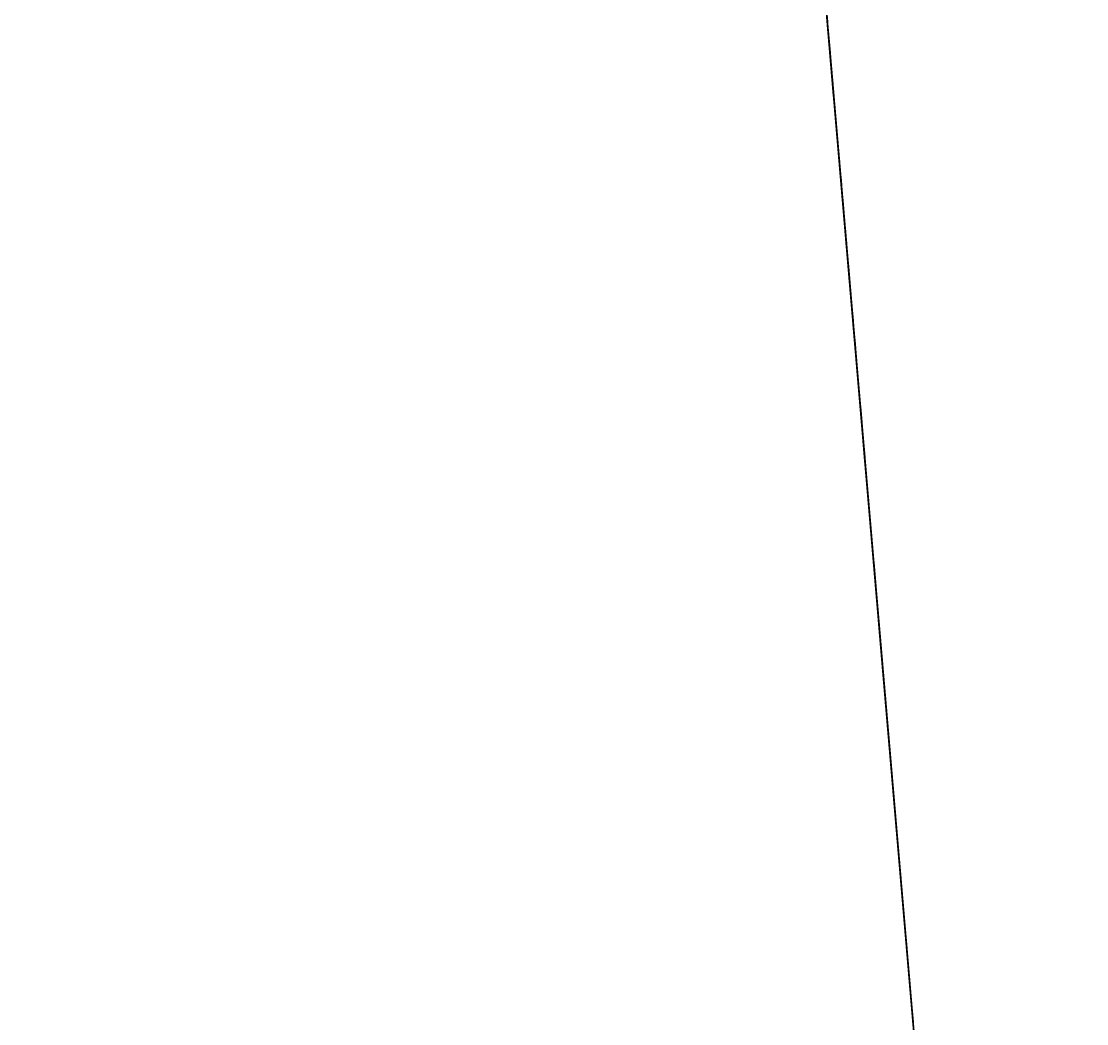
# Model space of a CAD drawing. Header units: millimetres. Extents: x 2383 to 246042, y -31587 to -6960.
# Drawn here: x 2383 to 2706.6, y -30972.2 to -30667.7 of the extents above; entities that cross this region are included whole.
import ezdxf

# ---------------------------------------------------------------- set-up
doc = ezdxf.new("R2010")
doc.units = ezdxf.units.MM
doc.header["$MEASUREMENT"] = 0
doc.linetypes.add('CENTER2', pattern=[1.125, 0.75, -0.125, 0.125, -0.125])
doc.linetypes.add('HIDDEN2', pattern=[0.1875, 0.125, -0.0625])
for name, color, linetype in [('Front View-150-DS-B4-404', 1, 'Continuous'), ('Front View-50-IW-B4-023', 3, 'Continuous'), ('Front View-50-PES-D1-243', 4, 'Continuous'), ('Front View-50-PES-D1-345', 170, 'Continuous'), ('Front View-50-PW-B4-375', 4, 'Continuous'), ('Front View-A-FLOR', 192, 'Continuous'), ('Front View-CENTER', 1, 'CENTER2'), ('Front View-CONST', 3, 'Continuous'), ('Front View-HIDDEN', 7, 'HIDDEN2'), ('Front View-RE', 5, 'Continuous')]:
    doc.layers.add(name, color=color, linetype=linetype)

# ---------------------------------------------------------------- blocks, each defined once
blk = doc.blocks.new('*U379')
at = {"layer": 'Front View-A-FLOR', "color": 0, "linetype": 'ByBlock', "lineweight": -2}
for p, q in [((2706.6, -31587.23, 21936.52), (2382.96, -27810.2, 21896.14)), ((2614.28, -30509.84, 21625), (2706.6, -31587.23, 21636.52))]:
    blk.add_line(p, q, dxfattribs=at)
blk = doc.blocks.new('*U380')
at = {"layer": 'Front View-A-FLOR', "color": 0, "linetype": 'ByBlock', "lineweight": -2}
for p, q in [((2382.96, -27810.2, 22000), (2706.6, -31587.23, 22000)), ((2706.6, -31587.23, 21936.65), (2382.96, -27810.2, 21896.27))]:
    blk.add_line(p, q, dxfattribs=at)
blk = doc.blocks.new('*U381')
at = {"layer": 'Front View-A-FLOR', "color": 0, "linetype": 'ByBlock', "lineweight": -2}
for p, q in [((2382.96, -27810.2, 22000), (2706.6, -31587.23, 22000)), ((2706.6, -31587.23, 21625), (2614.28, -30509.84, 21625))]:
    blk.add_line(p, q, dxfattribs=at)
blk = doc.blocks.new('*U383')
at = {"layer": 'Front View-50-PES-D1-243', "color": 0, "linetype": 'ByBlock', "lineweight": -2}
for p, q in [((2706.6, -31587.23, 24996.45), (2382.96, -27810.2, 24996.45)), ((2706.6, -31587.23, 25056.77), (2382.96, -27810.2, 25056.77))]:
    blk.add_line(p, q, dxfattribs=at)
blk = doc.blocks.new('*U384')
at = {"layer": 'Front View-CENTER'}
for p, q in [((2614.49, -30512.27, 23418.81), (2632.59, -30723.5, 23418.81)), ((2643.49, -30850.79, 23418.81), (2706.6, -31587.23, 23418.81))]:
    blk.add_line(p, q, dxfattribs=at)
at = {"layer": 'Front View-HIDDEN'}
for p, q in [((2643.49, -30850.79, 23388.65), (2632.59, -30723.5, 23388.65)), ((2643.49, -30850.79, 23448.98), (2632.59, -30723.5, 23448.98)), ((2632.59, -30723.5, 23418.81), (2643.49, -30850.79, 23418.81))]:
    blk.add_line(p, q, dxfattribs=at)
at = {"layer": 'Front View-RE', "color": 0, "linetype": 'ByBlock', "lineweight": -2}
for p, q in [((2632.59, -30723.5, 23388.65), (2614.49, -30512.27, 23388.65)), ((2632.59, -30723.5, 23448.98), (2614.49, -30512.27, 23448.98)), ((2706.6, -31587.23, 23388.65), (2643.49, -30850.79, 23388.65)), ((2706.6, -31587.23, 23448.98), (2643.49, -30850.79, 23448.98))]:
    blk.add_line(p, q, dxfattribs=at)
blk = doc.blocks.new('*U385')
at = {"layer": 'Front View-50-IW-B4-023', "color": 0, "linetype": 'ByBlock', "lineweight": -2}
for p, q in [((2632.59, -30723.5, 23554.41), (2614.49, -30512.27, 23554.41)), ((2632.59, -30723.5, 23614.73), (2614.49, -30512.27, 23614.73)), ((2662, -31066.8, 23554.41), (2643.49, -30850.79, 23554.41)), ((2662, -31066.8, 23614.73), (2643.49, -30850.79, 23614.73))]:
    blk.add_line(p, q, dxfattribs=at)
at = {"layer": 'Front View-CENTER'}
for p, q in [((2614.49, -30512.27, 23584.57), (2632.59, -30723.5, 23584.57)), ((2643.49, -30850.79, 23584.57), (2662, -31066.8, 23584.57))]:
    blk.add_line(p, q, dxfattribs=at)
at = {"layer": 'Front View-HIDDEN'}
for p, q in [((2643.49, -30850.79, 23554.41), (2632.59, -30723.5, 23554.41)), ((2643.49, -30850.79, 23614.73), (2632.59, -30723.5, 23614.73)), ((2632.59, -30723.5, 23584.57), (2643.49, -30850.79, 23584.57))]:
    blk.add_line(p, q, dxfattribs=at)
blk = doc.blocks.new('*U386')
at = {"layer": 'Front View-CENTER'}
for p, q in [((2615.34, -30522.23, 23253.06), (2632.59, -30723.5, 23253.06)), ((2643.49, -30850.79, 23253.06), (2662.59, -31073.63, 23253.06))]:
    blk.add_line(p, q, dxfattribs=at)
at = {"layer": 'Front View-HIDDEN'}
for p, q in [((2631.01, -30705.13, 23222.89), (2629.73, -30690.19, 23222.89)), ((2643.49, -30850.79, 23222.89), (2632.59, -30723.5, 23222.89)), ((2643.49, -30850.79, 23283.22), (2632.59, -30723.5, 23283.22)), ((2632.59, -30723.5, 23253.06), (2643.49, -30850.79, 23253.06))]:
    blk.add_line(p, q, dxfattribs=at)
at = {"layer": 'Front View-RE', "color": 0, "linetype": 'ByBlock', "lineweight": -2}
for p, q in [((2632.59, -30723.5, 23283.22), (2614.49, -30512.27, 23283.22)), ((2629.73, -30690.19, 23222.89), (2615.34, -30522.23, 23222.89)), ((2632.59, -30723.5, 23222.89), (2631.01, -30705.13, 23222.89)), ((2662.59, -31073.63, 23222.89), (2643.49, -30850.79, 23222.89)), ((2662.59, -31073.63, 23283.22), (2643.49, -30850.79, 23283.22))]:
    blk.add_line(p, q, dxfattribs=at)
blk = doc.blocks.new('*U387')
at = {"layer": 'Front View-CENTER'}
for p, q in [((2615.34, -30522.23, 23087.41), (2632.59, -30723.5, 23087.41)), ((2643.49, -30850.79, 23087.41), (2706.6, -31587.23, 23087.41))]:
    blk.add_line(p, q, dxfattribs=at)
at = {"layer": 'Front View-HIDDEN'}
for p, q in [((2631.01, -30705.14, 23117.57), (2629.73, -30690.18, 23117.57)), ((2643.49, -30850.79, 23057.25), (2632.59, -30723.5, 23057.25)), ((2643.49, -30850.79, 23117.57), (2632.59, -30723.5, 23117.57)), ((2632.59, -30723.5, 23087.41), (2643.49, -30850.79, 23087.41))]:
    blk.add_line(p, q, dxfattribs=at)
at = {"layer": 'Front View-RE', "color": 0, "linetype": 'ByBlock', "lineweight": -2}
for p, q in [((2632.59, -30723.5, 23057.25), (2614.49, -30512.27, 23057.25)), ((2629.73, -30690.18, 23117.57), (2615.34, -30522.23, 23117.57)), ((2632.59, -30723.5, 23117.57), (2631.01, -30705.14, 23117.57)), ((2706.6, -31587.23, 23057.25), (2643.49, -30850.79, 23057.25)), ((2706.6, -31587.23, 23117.57), (2643.49, -30850.79, 23117.57))]:
    blk.add_line(p, q, dxfattribs=at)
blk = doc.blocks.new('*U388')
at = {"layer": 'Front View-50-PW-B4-375', "color": 0, "linetype": 'ByBlock', "lineweight": -2}
for p, q in [((2632.59, -30723.5, 23720.16), (2614.49, -30512.27, 23720.16)), ((2632.59, -30723.5, 23780.49), (2614.49, -30512.27, 23780.49)), ((2662.59, -31073.63, 23720.16), (2643.49, -30850.79, 23720.16)), ((2662.59, -31073.63, 23780.49), (2643.49, -30850.79, 23780.49))]:
    blk.add_line(p, q, dxfattribs=at)
at = {"layer": 'Front View-CENTER'}
for p, q in [((2614.49, -30512.27, 23750.33), (2632.59, -30723.5, 23750.33)), ((2643.49, -30850.79, 23750.33), (2662.59, -31073.63, 23750.33))]:
    blk.add_line(p, q, dxfattribs=at)
at = {"layer": 'Front View-HIDDEN'}
for p, q in [((2643.49, -30850.79, 23720.16), (2632.59, -30723.5, 23720.16)), ((2643.49, -30850.79, 23780.49), (2632.59, -30723.5, 23780.49)), ((2632.59, -30723.5, 23750.33), (2643.49, -30850.79, 23750.33))]:
    blk.add_line(p, q, dxfattribs=at)
blk = doc.blocks.new('*U389')
at = {"layer": 'Front View-150-DS-B4-404', "color": 0, "linetype": 'ByBlock', "lineweight": -2}
for p, q in [((2614.49, -30512.27, 23959.19), (2632.59, -30723.5, 23959.19)), ((2614.49, -30512.27, 23790.91), (2632.59, -30723.5, 23790.91))]:
    blk.add_line(p, q, dxfattribs=at)
at = {"layer": 'Front View-CENTER'}
blk.add_line((2632.59, -30723.5, 23875.05), (2614.49, -30512.27, 23875.05), dxfattribs=at)
at = {"layer": 'Front View-HIDDEN'}
for p, q in [((2632.59, -30723.5, 23959.19), (2637.87, -30785.14, 23959.19)), ((2632.59, -30723.5, 23790.91), (2637.87, -30785.14, 23790.91)), ((2637.87, -30785.14, 23875.05), (2632.59, -30723.5, 23875.05))]:
    blk.add_line(p, q, dxfattribs=at)
at = {"layer": 'Front View-HIDDEN', "extrusion": (0.996349, 0.085374, 7.73725e-27)}
blk.add_ellipse((2637.87, -30785.14, 23875.05), major_axis=(0, 0, 84.14), ratio=0.000067, start_param=-1.570796, end_param=4.712389, dxfattribs=at)
blk = doc.blocks.new('*U424')
at = {"layer": 'Front View-50-PES-D1-345', "color": 0, "linetype": 'ByBlock', "lineweight": -2}
for p, q in [((2614.98, -30518.02, 22232.94), (2643.49, -30850.76, 22232.94)), ((2615.34, -30522.23, 24702.64), (2631.73, -30713.53, 24702.64)), ((2615.34, -30522.23, 24687.94), (2631.73, -30713.53, 24687.94)), ((2615.34, -30522.23, 24694.64), (2631.73, -30713.53, 24694.64)), ((2618.63, -30560.59, 24773.24), (2628.45, -30675.17, 24773.24)), ((2618.63, -30560.59, 24781.24), (2628.45, -30675.17, 24781.24)), ((2618.63, -30560.59, 24787.94), (2628.45, -30675.17, 24787.94)), ((2627.35, -30662.37, 23181.46), (2628.28, -30673.25, 23181.46)), ((2627.35, -30662.37, 23133.46), (2628.28, -30673.25, 23133.46)), ((2631.73, -30713.53, 22298.94), (2627.8, -30667.7, 22298.94)), ((2631.73, -30713.53, 22406.94), (2627.8, -30667.7, 22406.94)), ((2628.28, -30673.25, 23191.46), (2629.73, -30690.18, 23191.46)), ((2628.28, -30673.25, 23123.46), (2629.73, -30690.18, 23123.46)), ((2628.45, -30675.17, 24163.67), (2644.24, -30859.5, 24163.67)), ((2628.45, -30675.17, 24148.67), (2644.24, -30859.5, 24148.67)), ((2628.45, -30675.17, 24163.67), (2628.45, -30675.17, 24148.67)), ((2628.45, -30675.17, 22579.78), (2644.24, -30859.5, 22579.78)), ((2628.45, -30675.17, 22564.78), (2644.24, -30859.5, 22564.78)), ((2628.45, -30675.17, 22579.78), (2628.45, -30675.17, 22564.78)), ((2628.45, -30675.17, 22564.78), (2644.24, -30859.5, 22564.78)), ((2628.45, -30675.17, 22512.78), (2644.24, -30859.5, 22512.78)), ((2628.45, -30675.17, 22564.78), (2628.45, -30675.17, 22512.78)), ((2628.45, -30675.17, 22512.78), (2644.24, -30859.5, 22512.78)), ((2628.45, -30675.17, 22497.78), (2644.24, -30859.5, 22497.78)), ((2628.45, -30675.17, 22512.78), (2628.45, -30675.17, 22497.78)), ((2628.45, -30675.17, 24773.7), (2644.24, -30859.5, 24773.7)), ((2628.45, -30675.17, 24758.7), (2644.24, -30859.5, 24758.7)), ((2628.45, -30675.17, 24681.67), (2644.24, -30859.5, 24681.67)), ((2628.45, -30675.17, 24666.67), (2644.24, -30859.5, 24666.67)), ((2628.45, -30675.17, 24773.7), (2628.45, -30675.17, 24758.7)), ((2628.45, -30675.17, 24681.67), (2628.45, -30675.17, 24666.67)), ((2628.45, -30675.17, 24663.67), (2644.24, -30859.5, 24663.67)), ((2628.45, -30675.17, 24648.67), (2644.24, -30859.5, 24648.67)), ((2628.45, -30675.17, 24181.67), (2644.24, -30859.5, 24181.67)), ((2628.45, -30675.17, 24166.67), (2644.24, -30859.5, 24166.67)), ((2628.45, -30675.17, 24663.67), (2628.45, -30675.17, 24648.67)), ((2628.45, -30675.17, 24181.67), (2628.45, -30675.17, 24166.67)), ((2628.45, -30675.17, 24827.7), (2644.24, -30859.5, 24827.7)), ((2628.45, -30675.17, 24773.7), (2644.24, -30859.5, 24773.7)), ((2628.45, -30675.17, 24827.7), (2628.45, -30675.17, 24773.7)), ((2628.64, -30677.43, 22132.94), (2643.49, -30850.76, 22132.94)), ((2629.73, -30690.19, 23223.46), (2631.01, -30705.13, 23223.46)), ((2629.73, -30690.19, 23091.46), (2631.01, -30705.13, 23091.46)), ((2631.73, -30713.53, 24121.81), (2640.95, -30821.14, 24121.81)), ((2631.73, -30713.53, 24148.67), (2631.73, -30713.53, 24121.81)), ((2631.73, -30713.53, 22632.46), (2640.95, -30821.14, 22632.46)), ((2631.73, -30713.53, 22832.46), (2640.95, -30821.14, 22832.46)), ((2631.73, -30713.53, 22606.64), (2640.95, -30821.14, 22606.64)), ((2631.73, -30713.53, 22832.46), (2631.73, -30713.53, 22733.31)), ((2631.73, -30713.53, 22731.6), (2631.73, -30713.53, 22632.46)), ((2631.73, -30713.53, 22606.64), (2631.73, -30713.53, 22579.78)), ((2631.73, -30713.53, 22406.94), (2640.95, -30821.14, 22406.94)), ((2631.73, -30713.53, 22452.94), (2640.95, -30821.14, 22452.94)), ((2631.73, -30713.53, 22452.94), (2631.73, -30713.53, 22406.94)), ((2631.73, -30713.53, 22470.92), (2640.95, -30821.14, 22470.92)), ((2631.73, -30713.53, 22497.78), (2631.73, -30713.53, 22470.92)), ((2631.73, -30713.53, 24731.83), (2640.95, -30821.14, 24731.83)), ((2631.73, -30713.53, 24708.53), (2640.95, -30821.14, 24708.53)), ((2631.73, -30713.53, 24758.7), (2631.73, -30713.53, 24731.83)), ((2631.73, -30713.53, 24708.53), (2631.73, -30713.53, 24681.67)), ((2631.73, -30713.53, 24621.81), (2640.95, -30821.14, 24621.81)), ((2631.73, -30713.53, 24208.53), (2640.95, -30821.14, 24208.53)), ((2631.73, -30713.53, 24648.67), (2631.73, -30713.53, 24621.81)), ((2631.73, -30713.53, 24208.53), (2631.73, -30713.53, 24181.67)), ((2632.59, -30723.5, 24107.46), (2640.1, -30811.18, 24107.46)), ((2632.59, -30723.5, 24121.81), (2632.59, -30723.5, 24107.46)), ((2632.59, -30723.5, 22632.46), (2632.59, -30723.5, 22606.64)), ((2640.1, -30811.18, 24107.46), (2632.59, -30723.5, 24107.46)), ((2632.59, -30723.5, 22832.46), (2632.59, -30723.5, 24107.46)), ((2632.59, -30723.5, 22470.92), (2632.59, -30723.5, 22452.94)), ((2632.59, -30723.5, 24731.83), (2632.59, -30723.5, 24708.53)), ((2632.59, -30723.5, 24621.81), (2632.59, -30723.5, 24208.53)), ((2634.96, -30751.15, 22232.94), (2634.96, -30751.15, 22406.94)), ((2634.96, -30751.15, 24163.67), (2634.96, -30751.15, 24166.67)), ((2634.96, -30751.15, 24663.67), (2634.96, -30751.15, 24666.67)), ((2635.53, -30757.83, 22232.94), (2635.53, -30757.83, 22406.94)), ((2635.53, -30757.83, 24163.67), (2635.53, -30757.83, 24166.67)), ((2635.53, -30757.83, 24663.67), (2635.53, -30757.83, 24666.67)), ((2635.53, -30757.83, 22232.94), (2635.53, -30757.83, 22406.94)), ((2635.53, -30757.83, 24163.67), (2635.53, -30757.83, 24166.67)), ((2635.53, -30757.83, 24663.67), (2635.53, -30757.83, 24666.67)), ((2636.21, -30765.8, 22232.94), (2636.21, -30765.8, 22406.94)), ((2636.21, -30765.8, 24163.67), (2636.21, -30765.8, 24166.67)), ((2636.21, -30765.8, 24663.67), (2636.21, -30765.8, 24666.67)), ((2636.34, -30767.33, 22698.46), (2639.24, -30801.2, 22698.46)), ((2639.24, -30801.2, 22766.46), (2636.34, -30767.33, 22766.46)), ((2636.34, -30767.33, 22786.46), (2636.34, -30767.33, 22786.46)), ((2636.34, -30767.33, 22678.46), (2636.34, -30767.33, 22678.46)), ((2641.89, -30832.09, 22698.46), (2639.24, -30801.2, 22698.46)), ((2641.89, -30832.09, 22766.46), (2639.24, -30801.2, 22766.46)), ((2640.1, -30811.18, 24121.81), (2640.1, -30811.18, 24107.46)), ((2640.1, -30811.18, 22632.46), (2640.1, -30811.18, 22606.64)), ((2640.1, -30811.18, 22832.46), (2640.1, -30811.18, 24107.46)), ((2640.1, -30811.18, 22470.92), (2640.1, -30811.18, 22452.94)), ((2640.1, -30811.18, 24731.83), (2640.1, -30811.18, 24708.53)), ((2640.1, -30811.18, 24621.81), (2640.1, -30811.18, 24208.53)), ((2640.95, -30821.14, 24148.67), (2640.95, -30821.14, 24121.81)), ((2640.95, -30821.14, 22832.46), (2640.95, -30821.14, 22766.46)), ((2640.95, -30821.14, 22698.46), (2640.95, -30821.14, 22632.46)), ((2640.95, -30821.14, 22606.64), (2640.95, -30821.14, 22579.78)), ((2640.95, -30821.14, 22452.94), (2640.95, -30821.14, 22452.94)), ((2640.95, -30821.14, 22452.94), (2640.95, -30821.14, 22406.94)), ((2640.95, -30821.14, 22497.78), (2640.95, -30821.14, 22470.92)), ((2640.95, -30821.14, 24758.7), (2640.95, -30821.14, 24731.83)), ((2640.95, -30821.14, 24708.53), (2640.95, -30821.14, 24681.67)), ((2640.95, -30821.14, 24648.67), (2640.95, -30821.14, 24621.81)), ((2640.95, -30821.14, 24208.53), (2640.95, -30821.14, 24181.67)), ((2640.95, -30821.14, 24702.64), (2643.49, -30850.79, 24702.64)), ((2640.95, -30821.14, 24687.94), (2643.49, -30850.79, 24687.94)), ((2640.95, -30821.14, 24694.64), (2643.49, -30850.79, 24694.64)), ((2641.89, -30832.09, 22756.46), (2642.72, -30841.71, 22756.46)), ((2641.89, -30832.09, 22708.46), (2642.72, -30841.71, 22708.46)), ((2642.24, -30836.14, 22232.94), (2642.24, -30836.14, 22497.78)), ((2642.24, -30836.14, 22579.78), (2642.24, -30836.14, 22708.46)), ((2642.24, -30836.14, 22756.46), (2642.24, -30836.14, 24148.67)), ((2642.24, -30836.14, 24163.67), (2642.24, -30836.14, 24166.67)), ((2642.24, -30836.14, 24181.67), (2642.24, -30836.14, 24648.67)), ((2642.24, -30836.14, 24663.67), (2642.24, -30836.14, 24666.67)), ((2642.24, -30836.14, 24681.67), (2642.24, -30836.14, 24687.94)), ((2642.72, -30841.71, 22766.46), (2652.96, -30961.27, 22766.46)), ((2642.72, -30841.71, 22698.46), (2652.96, -30961.27, 22698.46)), ((2642.92, -30844.11, 24687.94), (2643.49, -30850.79, 24687.94)), ((2642.92, -30844.11, 22232.94), (2642.92, -30844.11, 22497.78)), ((2642.92, -30844.11, 22579.78), (2642.92, -30844.11, 22698.46)), ((2642.92, -30844.11, 22766.46), (2642.92, -30844.11, 24148.67)), ((2642.92, -30844.11, 24163.67), (2642.92, -30844.11, 24166.67)), ((2642.92, -30844.11, 24181.67), (2642.92, -30844.11, 24648.67)), ((2642.92, -30844.11, 24663.67), (2642.92, -30844.11, 24666.67)), ((2642.92, -30844.11, 24681.67), (2642.92, -30844.11, 24687.94)), ((2643.49, -30850.76, 22232.94), (2643.49, -30850.76, 22132.94)), ((2643.49, -30850.76, 22132.94), (2643.49, -30850.79, 22132.94)), ((2643.49, -30850.76, 22232.94), (2643.49, -30850.79, 22232.94)), ((2643.49, -30850.76, 22232.94), (2643.49, -30850.76, 22132.94)), ((2643.49, -30850.79, 22232.94), (2643.49, -30850.79, 22132.94)), ((2643.49, -30850.79, 22132.94), (2643.49, -30850.79, 22232.94)), ((2643.49, -30850.79, 24702.64), (2643.49, -30850.79, 24758.7)), ((2643.49, -30850.79, 24694.64), (2643.49, -30850.79, 24694.64)), ((2643.49, -30850.79, 24687.94), (2643.49, -30850.79, 24694.64)), ((2643.49, -30850.79, 24687.94), (2643.49, -30850.79, 24687.94)), ((2643.49, -30850.79, 24758.7), (2643.49, -30850.79, 24687.94)), ((2643.49, -30850.79, 22232.94), (2643.49, -30850.79, 22232.94)), ((2643.49, -30850.79, 22232.94), (2643.49, -30850.79, 22497.78)), ((2643.49, -30850.79, 22579.78), (2643.49, -30850.79, 22698.46)), ((2643.49, -30850.79, 22766.46), (2643.49, -30850.79, 24148.67)), ((2643.49, -30850.79, 24163.67), (2643.49, -30850.79, 24166.67)), ((2643.49, -30850.79, 24181.67), (2643.49, -30850.79, 24648.67)), ((2643.49, -30850.79, 24663.67), (2643.49, -30850.79, 24666.67)), ((2643.49, -30850.79, 24681.67), (2643.49, -30850.79, 24687.94)), ((2643.49, -30850.79, 24687.94), (2643.49, -30850.79, 24687.94)), ((2643.49, -30850.79, 22232.94), (2643.49, -30850.79, 22497.78)), ((2643.49, -30850.79, 22579.78), (2643.49, -30850.79, 22698.46)), ((2643.49, -30850.79, 22766.46), (2643.49, -30850.79, 24148.67)), ((2643.49, -30850.79, 24163.67), (2643.49, -30850.79, 24166.67)), ((2643.49, -30850.79, 24181.67), (2643.49, -30850.79, 24648.67)), ((2643.49, -30850.79, 24663.67), (2643.49, -30850.79, 24666.67)), ((2643.49, -30850.79, 24681.67), (2643.49, -30850.79, 24687.94)), ((2644.24, -30859.5, 24163.67), (2644.24, -30859.5, 24148.67)), ((2644.24, -30859.5, 22579.78), (2644.24, -30859.5, 22564.78)), ((2644.24, -30859.5, 22564.78), (2644.24, -30859.5, 22512.78)), ((2644.24, -30859.5, 22512.78), (2644.24, -30859.5, 22497.78)), ((2644.24, -30859.5, 24773.7), (2644.24, -30859.5, 24758.7)), ((2644.24, -30859.5, 24681.67), (2644.24, -30859.5, 24666.67)), ((2644.24, -30859.5, 24663.67), (2644.24, -30859.5, 24648.67)), ((2644.24, -30859.5, 24181.67), (2644.24, -30859.5, 24166.67)), ((2644.24, -30859.5, 24827.7), (2644.24, -30859.5, 24773.7)), ((2652.96, -30961.27, 22756.46), (2653.89, -30972.15, 22756.46)), ((2652.96, -30961.27, 22708.46), (2653.89, -30972.15, 22708.46))]:
    blk.add_line(p, q, dxfattribs=at)
at = {"layer": 'Front View-50-PES-D1-345', "color": 0, "linetype": 'ByBlock', "lineweight": -2, "extrusion": (-0.996349, -0.085374, -2.45385e-32)}
blk.add_arc((30880.07, 22732.46), 54, 39.0228, 320.9772, dxfattribs=at)
at = {"layer": 'Front View-50-PES-D1-345', "color": 0, "linetype": 'ByBlock', "lineweight": -2, "extrusion": (0.996349, 0.085374, 2.7577e-50)}
blk.add_arc((-30880.07, 22732.46), 34, 270, 90, dxfattribs=at)
at = {"layer": 'Front View-50-PES-D1-345', "color": 0, "linetype": 'ByBlock', "lineweight": -2, "extrusion": (-0.996349, -0.085374, -7.52652e-27)}
for centre in [(2628.28, -30673.25, 23157.46), (2642.72, -30841.71, 22732.46)]:
    blk.add_ellipse(centre, major_axis=(0, 0, 34), ratio=0.000067, start_param=0, end_param=3.141593, dxfattribs=at)
at = {"layer": 'Front View-50-PES-D1-345', "color": 0, "linetype": 'ByBlock', "lineweight": -2, "extrusion": (-0.996349, -0.085374, 5.25993e-27)}
for centre, start_param, end_param in [((2629.73, -30690.19, 23157.46), 0, 3.141593), ((2631.01, -30705.13, 23157.46), -1.570796, 4.712389)]:
    blk.add_ellipse(centre, major_axis=(0, 0, 66), ratio=0.000067, start_param=start_param, end_param=end_param, dxfattribs=at)
at = {"layer": 'Front View-50-PES-D1-345', "color": 0, "linetype": 'ByBlock', "lineweight": -2, "extrusion": (0.996349, 0.085374, 2.77095e-26)}
blk.add_ellipse((2631.73, -30713.53, 22352.94), major_axis=(0, 0, 54), ratio=0.000067, start_param=-1.570796, end_param=4.712389, dxfattribs=at)
at = {"layer": 'Front View-50-PES-D1-345', "color": 0, "linetype": 'ByBlock', "lineweight": -2, "extrusion": (-0.996349, -0.085374, -1.80411e-16)}
blk.add_ellipse((2636.34, -30767.34, 22732.46), major_axis=(3.26, -38.05, -38.19), ratio=0.999933, start_param=1.466508, end_param=2.356228, dxfattribs=at)
at = {"layer": 'Front View-50-PES-D1-345', "color": 0, "linetype": 'ByBlock', "lineweight": -2, "extrusion": (-0.996349, -0.085374, 1.11022e-16)}
blk.add_ellipse((2636.34, -30767.34, 22732.46), major_axis=(-3.26, 38.05, -38.19), ratio=0.999933, start_param=0.785364, end_param=1.675084, dxfattribs=at)
at = {"layer": 'Front View-50-PES-D1-345', "color": 0, "linetype": 'ByBlock', "lineweight": -2, "extrusion": (0.996349, 0.085374, -2.71901e-27)}
blk.add_ellipse((2639.24, -30801.2, 22732.46), major_axis=(0, 0, 34), ratio=0.000067, start_param=3.141593, end_param=6.283185, dxfattribs=at)
at = {"layer": 'Front View-50-PES-D1-345', "color": 0, "linetype": 'ByBlock', "lineweight": -2, "extrusion": (0.996349, 0.085374, -6.01554e-26)}
blk.add_ellipse((2641.89, -30832.09, 22732.46), major_axis=(0, 0, 34), ratio=0.000067, start_param=-1.570796, end_param=0.787128, dxfattribs=at)
at = {"layer": 'Front View-50-PES-D1-345', "color": 0, "linetype": 'ByBlock', "lineweight": -2, "extrusion": (0.996349, 0.085374, -2.04413e-25)}
blk.add_ellipse((2641.89, -30832.09, 22732.46), major_axis=(0, 0, 34), ratio=0.000067, start_param=2.354464, end_param=4.712389, dxfattribs=at)
at = {"layer": 'Front View-50-PES-D1-345', "color": 0, "linetype": 'ByBlock', "lineweight": -2, "extrusion": (0.996349, 0.085374, 5.75395e-27)}
blk.add_ellipse((2641.89, -30832.09, 22732.46), major_axis=(0, 0, 24), ratio=0.000067, start_param=3.141593, end_param=6.283185, dxfattribs=at)
at = {"layer": 'Front View-50-PES-D1-345', "color": 0, "linetype": 'ByBlock', "lineweight": -2, "extrusion": (-0.996349, -0.085374, 1.72127e-26)}
blk.add_ellipse((2643.49, -30850.79, 24702.64), major_axis=(0, 0, 8), ratio=0.000067, start_param=3.141593, end_param=4.712389, dxfattribs=at)
at = {"layer": 'Front View-50-PES-D1-345', "color": 0, "linetype": 'ByBlock', "lineweight": -2, "extrusion": (-0.996349, -0.085374, 2.65815e-26)}
blk.add_ellipse((2652.96, -30961.27, 22732.46), major_axis=(0, 0, 34), ratio=0.000067, start_param=-0.787128, end_param=3.928721, dxfattribs=at)
at = {"layer": 'Front View-50-PES-D1-345', "color": 0, "linetype": 'ByBlock', "lineweight": -2, "extrusion": (-0.996349, -0.085374, -6.00836e-27)}
blk.add_ellipse((2652.96, -30961.27, 22732.46), major_axis=(0, 0, 24), ratio=0.000067, start_param=0, end_param=3.141593, dxfattribs=at)
at = {"layer": 'Front View-50-PES-D1-345', "color": 0, "linetype": 'ByBlock', "lineweight": -2, "extrusion": (-0.996349, -0.085374, -7.52632e-27)}
blk.add_ellipse((2653.89, -30972.15, 22732.46), major_axis=(0, 0, 34), ratio=0.000067, start_param=0, end_param=3.141593, dxfattribs=at)
blk = doc.blocks.new('*U426')
at = {"layer": 'Front View-CONST', "color": 0, "linetype": 'ByBlock', "lineweight": -2}
for p, q in [((2628.63, -30677.29, 22207.94), (2614.97, -30517.87, 22207.94)), ((2628.63, -30677.29, 22132.94), (2628.63, -30677.29, 22191.94)), ((2628.63, -30677.29, 22132.94), (2628.63, -30677.29, 22132.94)), ((2628.63, -30677.29, 22207.94), (2628.63, -30677.29, 22132.94)), ((2628.63, -30677.3, 22207.94), (2628.63, -30677.29, 22207.94)), ((2628.63, -30677.3, 22132.94), (2628.63, -30677.29, 22132.94)), ((2628.63, -30677.3, 22191.94), (2628.63, -30677.29, 22191.94)), ((2628.63, -30677.29, 22201.94), (2628.63, -30677.3, 22201.94)), ((2628.63, -30677.3, 22132.94), (2628.63, -30677.3, 22207.94)), ((2628.63, -30677.3, 22132.94), (2628.63, -30677.3, 22132.94)), ((2628.63, -30677.3, 22191.94), (2628.63, -30677.3, 22132.94))]:
    blk.add_line(p, q, dxfattribs=at)
at = {"layer": 'Front View-CONST', "color": 0, "linetype": 'ByBlock', "lineweight": -2, "extrusion": (0.996349, 0.085374, -5.47149e-29)}
blk.add_ellipse((2628.63, -30677.29, 22191.94), major_axis=(0, 0, 10), ratio=0.000067, start_param=-1.570796, end_param=0, dxfattribs=at)
at = {"layer": 'Front View-CONST', "color": 0, "linetype": 'ByBlock', "lineweight": -2, "extrusion": (0.996349, 0.085374, 4.70753e-28)}
blk.add_ellipse((2628.63, -30677.3, 22191.94), major_axis=(0, 0, 10), ratio=0.000067, start_param=0, end_param=1.570796, dxfattribs=at)
blk = doc.blocks.new('*U429')
at = {"layer": 'Front View-CONST', "color": 0, "linetype": 'ByBlock', "lineweight": -2}
for p, q in [((2628.64, -30677.42, 22207.94), (2628.63, -30677.3, 22207.94)), ((2628.64, -30677.42, 22132.94), (2628.64, -30677.42, 22132.94)), ((2628.64, -30677.42, 22207.94), (2628.64, -30677.42, 22132.94)), ((2628.64, -30677.43, 22207.94), (2628.64, -30677.42, 22207.94)), ((2628.64, -30677.42, 22132.94), (2628.64, -30677.43, 22132.94)), ((2628.64, -30677.42, 22132.94), (2628.64, -30677.42, 22132.94)), ((2628.64, -30677.42, 22191.94), (2628.64, -30677.42, 22132.94)), ((2628.64, -30677.42, 22191.94), (2628.64, -30677.42, 22191.94)), ((2628.64, -30677.42, 22201.94), (2628.64, -30677.42, 22201.94)), ((2628.64, -30677.42, 22132.94), (2628.64, -30677.42, 22191.94)), ((2628.64, -30677.43, 22132.94), (2628.64, -30677.43, 22207.94))]:
    blk.add_line(p, q, dxfattribs=at)
at = {"layer": 'Front View-CONST', "color": 0, "linetype": 'ByBlock', "lineweight": -2, "extrusion": (0.996349, 0.085374, 1.31568e-26)}
blk.add_ellipse((2628.64, -30677.42, 22191.94), major_axis=(0, 0, 10), ratio=0.000067, start_param=0, end_param=1.570796, dxfattribs=at)
at = {"layer": 'Front View-CONST', "color": 0, "linetype": 'ByBlock', "lineweight": -2, "extrusion": (0.996349, 0.085374, 1.14018e-26)}
blk.add_ellipse((2628.64, -30677.42, 22191.94), major_axis=(0, 0, 10), ratio=0.000067, start_param=-1.570796, end_param=0, dxfattribs=at)
blk = doc.blocks.new('*U486')
at = {"layer": 'Front View-CONST', "color": 0, "linetype": 'ByBlock', "lineweight": -2}
for p, q in [((2620.94, -30587.61, 22087.94), (2628.63, -30677.28, 22087.94)), ((2620.94, -30587.61, 22087.94), (2620.94, -30587.61, 22097.94)), ((2620.94, -30587.61, 22097.94), (2628.63, -30677.28, 22097.94)), ((2620.94, -30587.62, 22097.94), (2620.94, -30587.62, 22177.94)), ((2620.94, -30587.62, 22177.94), (2628.63, -30677.29, 22177.94)), ((2628.63, -30677.28, 22087.94), (2628.63, -30677.29, 22087.94)), ((2628.63, -30677.28, 22097.94), (2628.63, -30677.28, 22087.94)), ((2628.63, -30677.29, 22097.94), (2628.63, -30677.28, 22097.94)), ((2628.63, -30677.29, 22087.94), (2628.63, -30677.29, 22177.94)), ((2628.63, -30677.29, 22177.94), (2628.63, -30677.29, 22097.94)), ((2628.63, -30677.29, 22177.94), (2628.63, -30677.29, 22177.94))]:
    blk.add_line(p, q, dxfattribs=at)
blk = doc.blocks.new('*U487')
at = {"layer": 'Front View-CONST', "color": 0, "linetype": 'ByBlock', "lineweight": -2}
for p, q in [((2628.63, -30677.29, 22087.94), (2628.63, -30677.3, 22087.94)), ((2628.63, -30677.3, 22087.94), (2628.63, -30677.3, 22177.94)), ((2628.63, -30677.31, 22087.94), (2628.63, -30677.3, 22087.94)), ((2628.63, -30677.3, 22097.94), (2628.63, -30677.31, 22097.94)), ((2628.63, -30677.3, 22177.94), (2628.63, -30677.3, 22097.94)), ((2628.63, -30677.3, 22177.94), (2628.63, -30677.3, 22177.94)), ((2628.63, -30677.31, 22097.94), (2628.63, -30677.31, 22087.94))]:
    blk.add_line(p, q, dxfattribs=at)
blk = doc.blocks.new('*U488')
at = {"layer": 'Front View-CONST', "color": 0, "linetype": 'ByBlock', "lineweight": -2}
for p, q in [((2628.63, -30677.3, 22177.94), (2628.64, -30677.41, 22177.94)), ((2628.63, -30677.31, 22087.94), (2628.64, -30677.41, 22087.94)), ((2628.63, -30677.31, 22097.94), (2628.64, -30677.41, 22097.94)), ((2628.64, -30677.41, 22087.94), (2628.64, -30677.42, 22087.94)), ((2628.64, -30677.41, 22097.94), (2628.64, -30677.41, 22087.94)), ((2628.64, -30677.41, 22097.94), (2628.64, -30677.41, 22097.94)), ((2628.64, -30677.41, 22177.94), (2628.64, -30677.41, 22097.94)), ((2628.64, -30677.42, 22177.94), (2628.64, -30677.41, 22177.94)), ((2628.64, -30677.42, 22087.94), (2628.64, -30677.42, 22177.94))]:
    blk.add_line(p, q, dxfattribs=at)
blk = doc.blocks.new('*U489')
at = {"layer": 'Front View-CONST', "color": 0, "linetype": 'ByBlock', "lineweight": -2}
for p, q in [((2628.64, -30677.42, 22087.94), (2628.64, -30677.43, 22087.94)), ((2628.64, -30677.43, 22087.94), (2628.64, -30677.43, 22177.94)), ((2628.64, -30677.43, 22087.94), (2628.64, -30677.43, 22087.94)), ((2628.64, -30677.43, 22097.94), (2628.64, -30677.43, 22087.94)), ((2628.64, -30677.43, 22097.94), (2628.64, -30677.43, 22097.94)), ((2628.64, -30677.43, 22177.94), (2628.64, -30677.43, 22097.94)), ((2628.64, -30677.43, 22177.94), (2628.64, -30677.43, 22177.94))]:
    blk.add_line(p, q, dxfattribs=at)
blk = doc.blocks.new('*U490')
at = {"layer": 'Front View-150-DS-B4-404', "color": 0, "linetype": 'ByBlock', "lineweight": -2}
for p, q in [((2643.49, -30850.79, 23959.19), (2706.6, -31587.23, 23959.19)), ((2643.49, -30850.79, 23790.91), (2706.6, -31587.23, 23790.91))]:
    blk.add_line(p, q, dxfattribs=at)
at = {"layer": 'Front View-CENTER'}
blk.add_line((2706.6, -31587.23, 23875.05), (2643.49, -30850.79, 23875.05), dxfattribs=at)
at = {"layer": 'Front View-HIDDEN'}
for p, q in [((2637.87, -30785.14, 23959.19), (2643.49, -30850.79, 23959.19)), ((2637.87, -30785.14, 23790.91), (2643.49, -30850.79, 23790.91)), ((2643.49, -30850.79, 23875.05), (2637.87, -30785.14, 23875.05))]:
    blk.add_line(p, q, dxfattribs=at)
at = {"layer": 'Front View-HIDDEN', "extrusion": (-0.996349, -0.085374, -8.01276e-27)}
blk.add_ellipse((2637.87, -30785.14, 23875.05), major_axis=(0, 0, 84.14), ratio=0.000067, start_param=-1.570796, end_param=4.712389, dxfattribs=at)

msp = doc.modelspace()

# ---------------------------------------------------------------- block references
at = {"layer": 'Front View-150-DS-B4-404'}
for name in ['*U389', '*U490']:
    msp.add_blockref(name, (0, 0), dxfattribs=at)
at = {"layer": 'Front View-50-IW-B4-023'}
msp.add_blockref('*U385', (0, 0), dxfattribs=at)
at = {"layer": 'Front View-50-PES-D1-243'}
msp.add_blockref('*U383', (0, 0), dxfattribs=at)
at = {"layer": 'Front View-50-PES-D1-345'}
msp.add_blockref('*U424', (0, 0), dxfattribs=at)
at = {"layer": 'Front View-50-PW-B4-375'}
msp.add_blockref('*U388', (0, 0), dxfattribs=at)
at = {"layer": 'Front View-A-FLOR'}
for name in ['*U379', '*U380', '*U381']:
    msp.add_blockref(name, (0, 0), dxfattribs=at)
at = {"layer": 'Front View-CONST'}
for name in ['*U426', '*U486', '*U487', '*U429', '*U488', '*U489']:
    msp.add_blockref(name, (0, 0), dxfattribs=at)
at = {"layer": 'Front View-RE'}
for name in ['*U384', '*U386', '*U387']:
    msp.add_blockref(name, (0, 0), dxfattribs=at)

doc.saveas('drawing.dxf')
